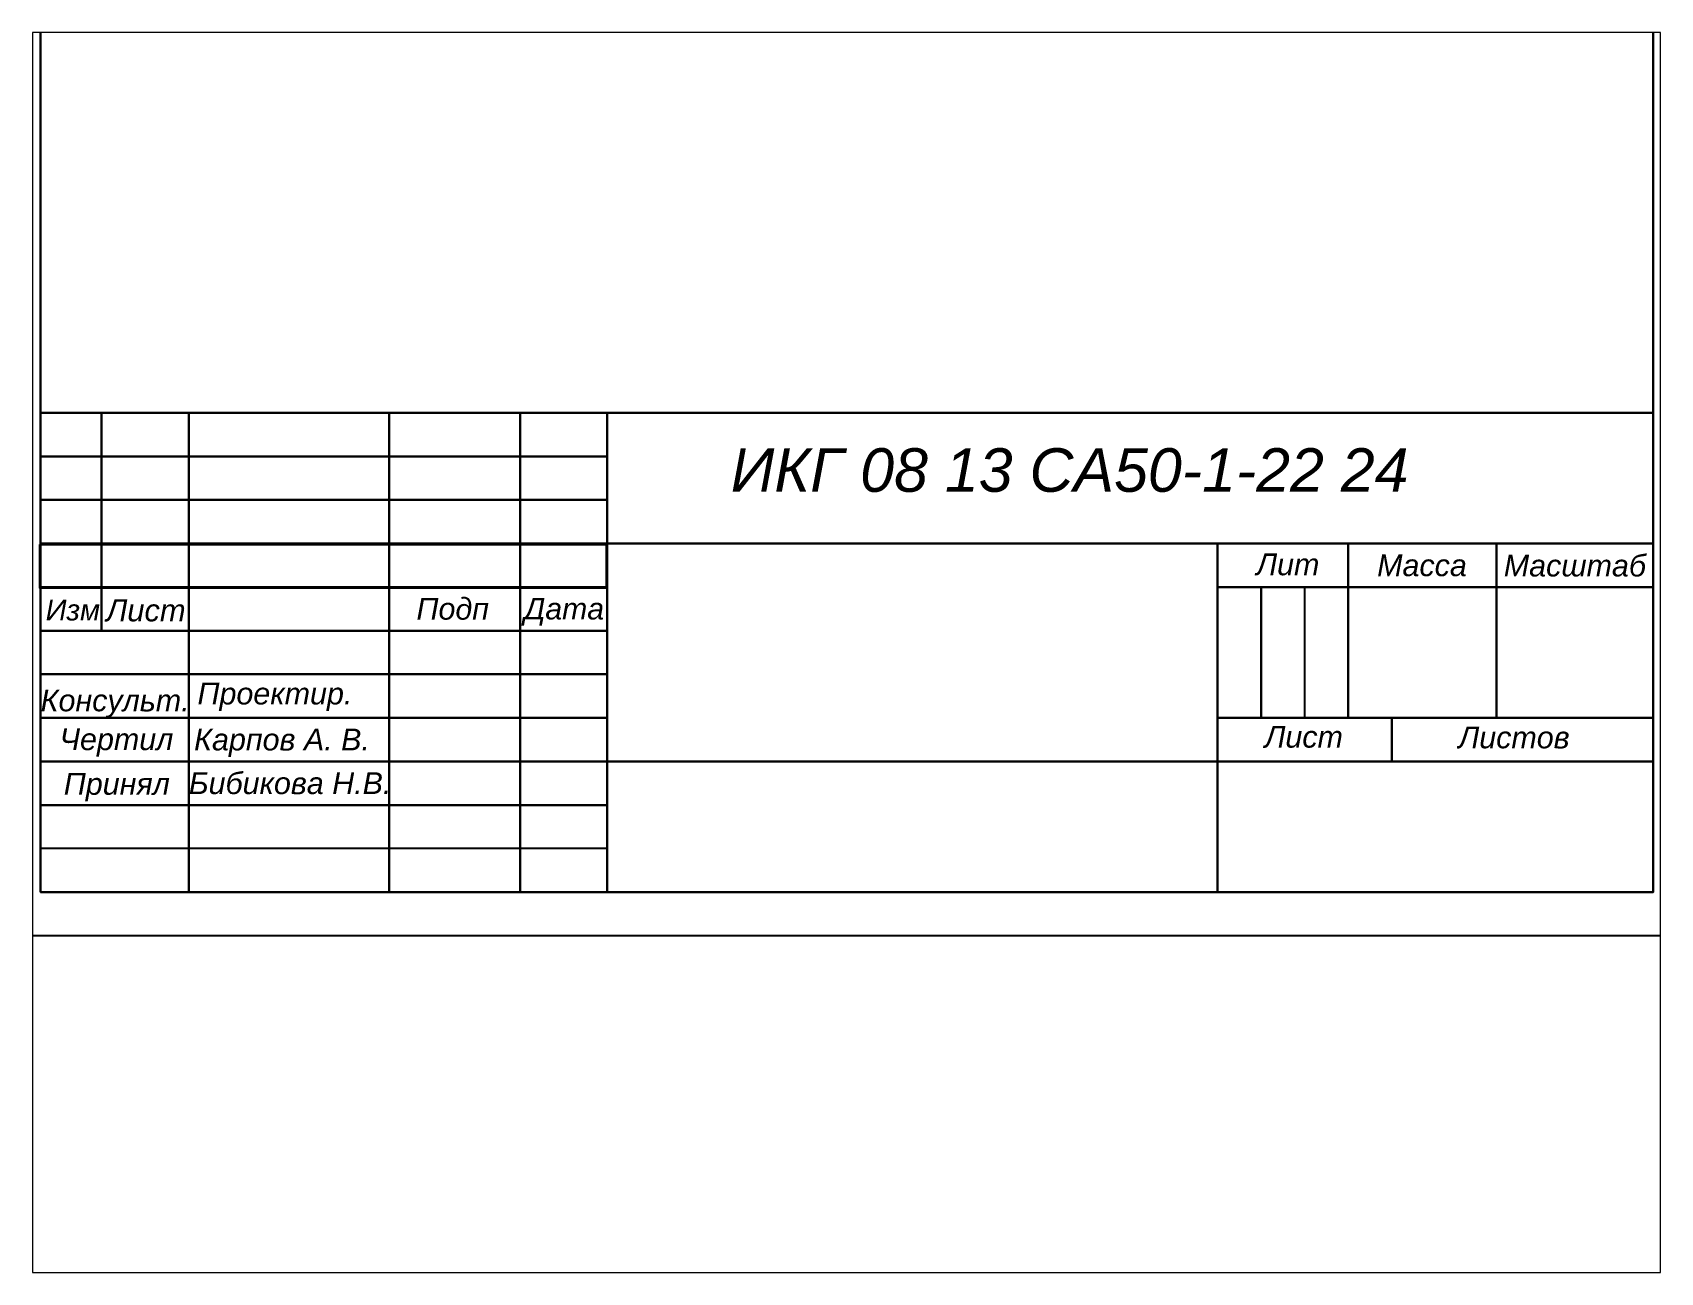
# Paper-space layout 'Лист1' of a CAD drawing. Header units: inches. Extents: x 1.05 to 9.45, y 0.8 to 7.2.
# The model-space entities are those that its viewports show. They can reach past a viewport. Long polylines and large blocks are cut down to what shows.
import ezdxf

# ---------------------------------------------------------------- set-up
doc = ezdxf.new("R2010")
doc.units = ezdxf.units.IN
doc.header["$MEASUREMENT"] = 0
doc.styles.get("Standard").update_dxf_attribs({"font": 'arial.ttf'})

msp = doc.modelspace()

# ---------------------------------------------------------------- linework, layer by layer
at = {"lineweight": 30}
msp.add_line((264.72623, 89.82431), (264.72623, 74.82431), dxfattribs=at)
for points in [[(109.72623, 366.82431), (319.72623, 366.82431), (319.72623, 69.82431), (109.72623, 69.82431)], [(129.72623, 74.82431), (146.72623, 74.82431), (146.72623, 129.82431), (129.72623, 129.82431)], [(129.72623, 129.82431), (194.72623, 129.82431), (194.72623, 124.82431), (129.72623, 124.82431)], [(264.72623, 129.82431), (264.72623, 129.82431), (264.72623, 129.82431), (264.72623, 129.82431)], [(129.72623, 124.82431), (194.72623, 124.82431), (194.72623, 119.82431), (129.72623, 119.82431)], [(129.72623, 119.82431), (194.72623, 119.82431), (194.72623, 114.82431), (129.72623, 114.82431)], [(129.62082, 114.71899), (194.62082, 114.71899), (194.62082, 109.71899), (129.62082, 109.71899)], [(264.72623, 114.82431), (279.72623, 114.82431), (279.72623, 94.82431), (264.72623, 94.82431)], [(264.72623, 109.82431), (269.72623, 109.82431), (269.72623, 94.82431), (264.72623, 94.82431)], [(269.72623, 109.82431), (274.72623, 109.82431), (274.72623, 94.82431), (269.72623, 94.82431)], [(129.72623, 104.82431), (194.72623, 104.82431), (194.72623, 99.82431), (129.72623, 99.82431)], [(129.72623, 99.82431), (194.72623, 99.82431), (194.72623, 94.82431), (129.72623, 94.82431)], [(129.72623, 94.82431), (194.72623, 94.82431), (194.72623, 89.82431), (129.72623, 89.82431)], [(129.72623, 89.82431), (194.72623, 89.82431), (194.72623, 84.82431), (129.72623, 84.82431)], [(129.72623, 84.82431), (194.72623, 84.82431), (194.72623, 79.82431), (129.72623, 79.82431)]]:
    msp.add_lwpolyline(points, close=True)
for points in [[(129.72623, 351.82431), (314.72623, 351.82431), (314.72623, 74.82431), (129.72623, 74.82431)], [(129.72623, 129.82431), (314.72623, 129.82431), (314.72623, 74.82431), (129.72623, 74.82431)], [(129.72623, 129.82431), (136.72623, 129.82431), (136.72623, 104.82431), (129.72623, 104.82431)], [(146.72623, 129.82431), (169.72623, 129.82431), (169.72623, 74.82431), (146.72623, 74.82431)], [(184.72623, 129.82431), (184.72623, 74.82431), (169.72623, 74.82431), (169.72623, 129.82431)], [(184.72623, 129.82431), (194.72623, 129.82431), (194.72623, 74.82431), (184.72623, 74.82431)], [(194.72623, 114.82431), (264.72623, 114.82431), (264.72623, 89.82431), (194.72623, 89.82431)], [(264.72623, 89.82431), (314.72623, 89.82431), (314.72623, 114.82431), (264.72623, 114.82431)], [(264.72623, 114.82431), (314.72623, 114.82431), (314.72623, 109.82431), (264.72623, 109.82431)], [(279.72623, 114.82431), (296.72623, 114.82431), (296.72623, 94.82431), (279.72623, 94.82431)], [(296.72623, 114.82431), (314.72623, 114.82431), (314.72623, 94.82431), (296.72623, 94.82431)], [(129.72623, 109.82431), (194.72623, 109.82431), (194.72623, 104.82431), (129.72623, 104.82431)], [(264.72623, 94.82431), (284.72623, 94.82431), (284.72623, 89.82431), (264.72623, 89.82431)]]:
    msp.add_lwpolyline(points, close=True, dxfattribs=at)

# ---------------------------------------------------------------- texts
at = {"attachment_point": 1}
for s, width, gutter_width, insert, char_height in [('{\\fArial|b0|i1|c204|p34;ИКГ 08 13 СА50-1-22 24 }', 114.8871635, 1, (208.89534, 125.7644), 5), ('{\\fArial|b0|i1|c204|p34;Проектир.}', 15.3476695, 12.5, (147.71942, 98.86302), 2.5)]:
    msp.add_mtext_dynamic_manual_height_columns(s, width=width, gutter_width=gutter_width, heights=[0], dxfattribs=dict(at, insert=insert, char_height=char_height))
at = {"ltscale": 14, "attachment_point": 1}
for s, width, gutter_width, insert, char_height in [('{\\fArial|b0|i1|c204|p34;Лит}', 13.195393, 0.60386, (269.17657, 113.6867), 2.5), ('{\\fArial|b0|i1|c204|p34;Масса}', 13.195393, 0.60386, (283.04777, 113.5809), 2.5), ('{\\fArial|b0|i1|c204|p34;Масштаб}', 13.195393, 0.60386, (297.57602, 113.54699), 2.5), ('{\\fArial|b0|i1|c204|p34;Изм}', 12.6320248, 0.57808, (130.30699, 108.39816), 2.3932642), ('{\\fArial|b0|i1|c204|p34;Лист}', 13.3760032, 0.61212, (137.24757, 108.42886), 2.5342184), ('{\\fArial|b0|i1|c204|p34;Подп}', 13.195393, 0.60386, (172.84056, 108.59349), 2.5), ('{\\fArial|b0|i1|c204|p34;Дата}', 13.0831402, 0.59872, (185.18869, 108.59244), 2.4787326), ('{\\fArial|b0|i1|c204|p34;Лист}', 13.195393, 0.60386, (270.12956, 93.90169), 2.5), ('{\\fArial|b0|i1|c204|p34;Листов}', 13.195393, 0.60386, (292.36722, 93.8298), 2.5)]:
    msp.add_mtext_dynamic_manual_height_columns(s, width=width, gutter_width=gutter_width, heights=[0], dxfattribs=dict(at, insert=insert, char_height=char_height))
at = {"char_height": 2.5, "attachment_point": 1}
for s, insert, width in [('{\\fArial|b0|i1|c204|p34;Консульт.}', (129.72623, 98.07806), 16.0096351), ('{\\fArial|b0|i1|c204|p34;Чертил}', (131.89986, 93.62168), 11.9915587), ('{\\fArial|b0|i1|c204|p34;Карпов А. В.}', (147.33108, 93.58887), 23.5873977), ('{\\fArial|b0|i1|c204|p34;Принял}', (132.38287, 88.50102), 12.3443042), ('{\\fArial|b0|i1|c204|p34;Бибикова Н.В.}', (146.72623, 88.57763), 47.5364939)]:
    msp.add_mtext(s, dxfattribs=dict(at, insert=insert, width=width))

psp = doc.layouts.new('Лист1')

# ---------------------------------------------------------------- viewports
at = {"layer": '0'}
psp.add_viewport(center=(5.25, 4), size=(8.4, 6.4), view_center_point=(222.17352, 102.32431), view_height=142.2770921, dxfattribs=at)

doc.saveas('drawing.dxf')
